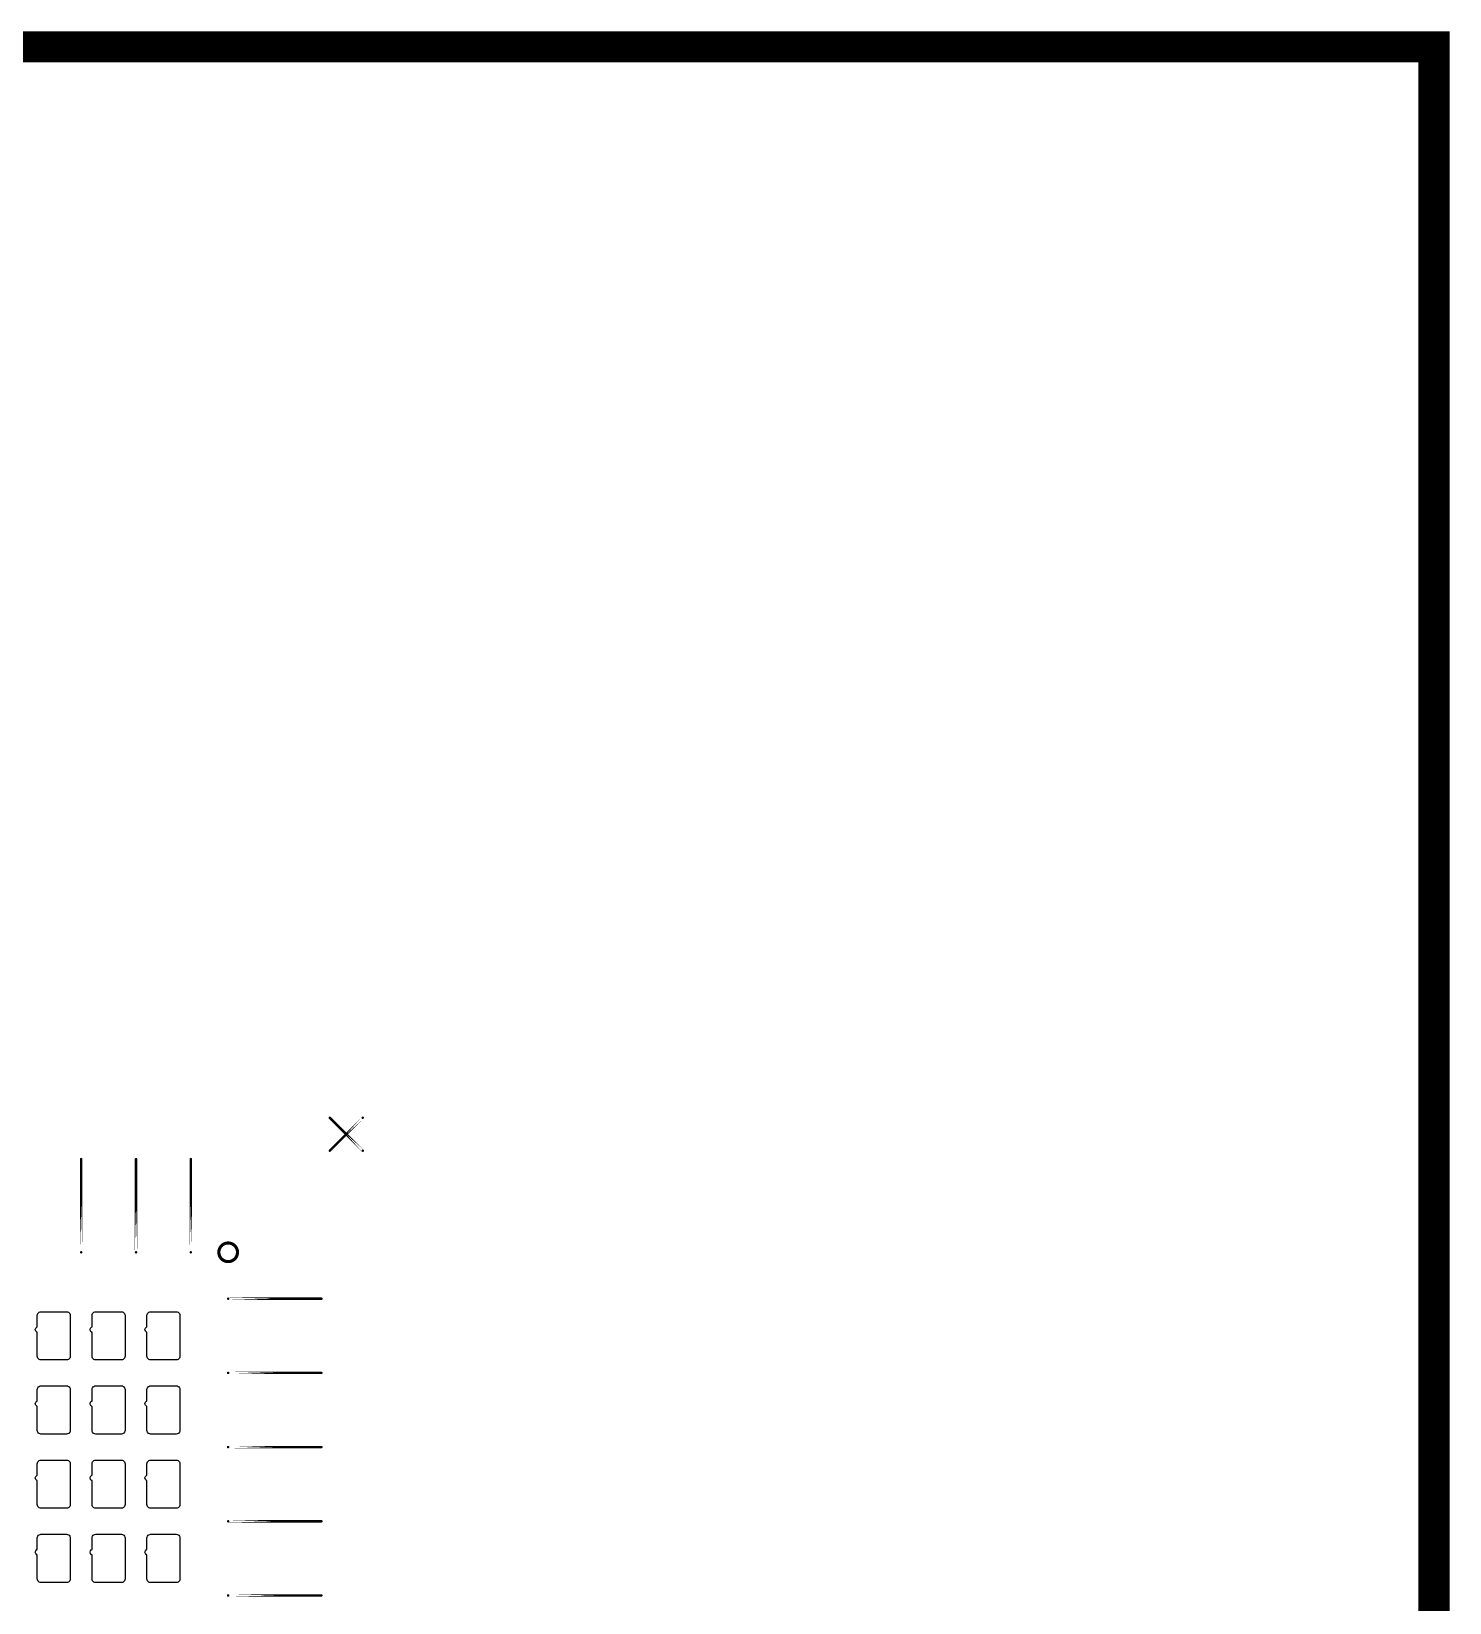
# Model space of a CAD drawing. Extents: x 11 to 212, y 11 to 212.
# Drawn here: x 166.1 to 211.7, y 161.1 to 211.7 of the extents above; entities that cross this region are included whole.
import ezdxf

# ---------------------------------------------------------------- set-up
doc = ezdxf.new("R2010")
doc.units = 0
doc.layers.get('0').update_dxf_attribs({"linetype": 'continuous'})
doc.layers.add('C2', color=7, linetype='continuous')

# ---------------------------------------------------------------- blocks, each defined once
blk = doc.blocks.new('cutlineendpoint')
at = {"const_width": 0.04}
blk.add_lwpolyline([(-0.02, 0, 1), (0.02, 0, 1)], format="xyb", close=True, dxfattribs=at)

msp = doc.modelspace()

# ---------------------------------------------------------------- linework, layer by layer
at = {"layer": 'C2'}
for points, const_width in [([(11.2, 211.2), (211.2, 211.2), (211.2, 11.2), (11.2, 11.2)], 1), ([(176.73, 176.73), (175.67, 175.67)], 0.08), ([(176.73, 175.67), (175.67, 176.73)], 0.08), ([(167.671, 172.4), (167.671, 175.4)], 0.08), ([(169.435, 172.4), (169.435, 175.4)], 0.08), ([(171.2, 172.4), (171.2, 175.4)], 0.08), ([(172.4, 170.906), (175.4, 170.906)], 0.08), ([(172.4, 168.518), (175.4, 168.518)], 0.08), ([(172.4, 166.129), (175.4, 166.129)], 0.08), ([(172.4, 163.741), (175.4, 163.741)], 0.08), ([(172.4, 161.353), (175.4, 161.353)], 0.08)]:
    msp.add_lwpolyline(points, close=True, dxfattribs=dict(at, const_width=const_width))
at = {"layer": 'C2', "const_width": 0.1}
msp.add_lwpolyline([(172.1, 172.4, 1), (172.7, 172.4, 1)], format="xyb", close=True, dxfattribs=at)
at = {"layer": 'C2'}
for points in [[(167.2, 170.488), (167.23, 170.484), (167.259, 170.472), (167.283, 170.454), (167.302, 170.429), (167.314, 170.401), (167.318, 170.371), (167.318, 169.053), (167.314, 169.022), (167.302, 168.994), (167.283, 168.97), (167.259, 168.951), (167.23, 168.939), (167.2, 168.935), (166.376, 168.935), (166.346, 168.939), (166.318, 168.951), (166.293, 168.97), (166.275, 168.994), (166.263, 169.022), (166.259, 169.053), (166.259, 169.826), (166.241, 169.83), (166.207, 169.865), (166.194, 169.912), (166.207, 169.959), (166.241, 169.993), (166.259, 169.998), (166.259, 170.371), (166.263, 170.401), (166.275, 170.429), (166.293, 170.454), (166.318, 170.472), (166.346, 170.484), (166.376, 170.488)], [(168.965, 170.488), (168.995, 170.484), (169.024, 170.472), (169.048, 170.454), (169.067, 170.429), (169.078, 170.401), (169.082, 170.371), (169.082, 169.053), (169.078, 169.022), (169.067, 168.994), (169.048, 168.97), (169.024, 168.951), (168.995, 168.939), (168.965, 168.935), (168.141, 168.935), (168.111, 168.939), (168.082, 168.951), (168.058, 168.97), (168.039, 168.994), (168.028, 169.022), (168.024, 169.053), (168.024, 169.826), (168.006, 169.83), (167.971, 169.865), (167.959, 169.912), (167.971, 169.959), (168.006, 169.993), (168.024, 169.998), (168.024, 170.371), (168.028, 170.401), (168.039, 170.429), (168.058, 170.454), (168.082, 170.472), (168.111, 170.484), (168.141, 170.488)], [(170.729, 170.488), (170.76, 170.484), (170.788, 170.472), (170.813, 170.454), (170.831, 170.429), (170.843, 170.401), (170.847, 170.371), (170.847, 169.053), (170.843, 169.022), (170.831, 168.994), (170.813, 168.97), (170.788, 168.951), (170.76, 168.939), (170.729, 168.935), (169.906, 168.935), (169.875, 168.939), (169.847, 168.951), (169.823, 168.97), (169.804, 168.994), (169.792, 169.022), (169.788, 169.053), (169.788, 169.826), (169.771, 169.83), (169.736, 169.865), (169.724, 169.912), (169.736, 169.959), (169.771, 169.993), (169.788, 169.998), (169.788, 170.371), (169.792, 170.401), (169.804, 170.429), (169.823, 170.454), (169.847, 170.472), (169.875, 170.484), (169.906, 170.488)], [(167.2, 168.1), (167.23, 168.096), (167.259, 168.084), (167.283, 168.066), (167.302, 168.041), (167.314, 168.013), (167.318, 167.982), (167.318, 166.665), (167.314, 166.634), (167.302, 166.606), (167.283, 166.582), (167.259, 166.563), (167.23, 166.551), (167.2, 166.547), (166.376, 166.547), (166.346, 166.551), (166.318, 166.563), (166.293, 166.582), (166.275, 166.606), (166.263, 166.634), (166.259, 166.665), (166.259, 167.437), (166.241, 167.442), (166.207, 167.476), (166.194, 167.524), (166.207, 167.571), (166.241, 167.605), (166.259, 167.61), (166.259, 167.982), (166.263, 168.013), (166.275, 168.041), (166.293, 168.066), (166.318, 168.084), (166.346, 168.096), (166.376, 168.1)], [(168.965, 168.1), (168.995, 168.096), (169.024, 168.084), (169.048, 168.066), (169.067, 168.041), (169.078, 168.013), (169.082, 167.982), (169.082, 166.665), (169.078, 166.634), (169.067, 166.606), (169.048, 166.582), (169.024, 166.563), (168.995, 166.551), (168.965, 166.547), (168.141, 166.547), (168.111, 166.551), (168.082, 166.563), (168.058, 166.582), (168.039, 166.606), (168.028, 166.634), (168.024, 166.665), (168.024, 167.437), (168.006, 167.442), (167.971, 167.476), (167.959, 167.524), (167.971, 167.571), (168.006, 167.605), (168.024, 167.61), (168.024, 167.982), (168.028, 168.013), (168.039, 168.041), (168.058, 168.066), (168.082, 168.084), (168.111, 168.096), (168.141, 168.1)], [(170.729, 168.1), (170.76, 168.096), (170.788, 168.084), (170.813, 168.066), (170.831, 168.041), (170.843, 168.013), (170.847, 167.982), (170.847, 166.665), (170.843, 166.634), (170.831, 166.606), (170.813, 166.582), (170.788, 166.563), (170.76, 166.551), (170.729, 166.547), (169.906, 166.547), (169.875, 166.551), (169.847, 166.563), (169.823, 166.582), (169.804, 166.606), (169.792, 166.634), (169.788, 166.665), (169.788, 167.437), (169.771, 167.442), (169.736, 167.476), (169.724, 167.524), (169.736, 167.571), (169.771, 167.605), (169.788, 167.61), (169.788, 167.982), (169.792, 168.013), (169.804, 168.041), (169.823, 168.066), (169.847, 168.084), (169.875, 168.096), (169.906, 168.1)], [(167.2, 165.712), (167.23, 165.708), (167.259, 165.696), (167.283, 165.677), (167.302, 165.653), (167.314, 165.625), (167.318, 165.594), (167.318, 164.276), (167.314, 164.246), (167.302, 164.218), (167.283, 164.193), (167.259, 164.175), (167.23, 164.163), (167.2, 164.159), (166.376, 164.159), (166.346, 164.163), (166.318, 164.175), (166.293, 164.193), (166.275, 164.218), (166.263, 164.246), (166.259, 164.276), (166.259, 165.049), (166.241, 165.054), (166.207, 165.088), (166.194, 165.135), (166.207, 165.182), (166.241, 165.217), (166.259, 165.222), (166.259, 165.594), (166.263, 165.625), (166.275, 165.653), (166.293, 165.677), (166.318, 165.696), (166.346, 165.708), (166.376, 165.712)], [(168.965, 165.712), (168.995, 165.708), (169.024, 165.696), (169.048, 165.677), (169.067, 165.653), (169.078, 165.625), (169.082, 165.594), (169.082, 164.276), (169.078, 164.246), (169.067, 164.218), (169.048, 164.193), (169.024, 164.175), (168.995, 164.163), (168.965, 164.159), (168.141, 164.159), (168.111, 164.163), (168.082, 164.175), (168.058, 164.193), (168.039, 164.218), (168.028, 164.246), (168.024, 164.276), (168.024, 165.049), (168.006, 165.054), (167.971, 165.088), (167.959, 165.135), (167.971, 165.182), (168.006, 165.217), (168.024, 165.222), (168.024, 165.594), (168.028, 165.625), (168.039, 165.653), (168.058, 165.677), (168.082, 165.696), (168.111, 165.708), (168.141, 165.712)], [(170.729, 165.712), (170.76, 165.708), (170.788, 165.696), (170.813, 165.677), (170.831, 165.653), (170.843, 165.625), (170.847, 165.594), (170.847, 164.276), (170.843, 164.246), (170.831, 164.218), (170.813, 164.193), (170.788, 164.175), (170.76, 164.163), (170.729, 164.159), (169.906, 164.159), (169.875, 164.163), (169.847, 164.175), (169.823, 164.193), (169.804, 164.218), (169.792, 164.246), (169.788, 164.276), (169.788, 165.049), (169.771, 165.054), (169.736, 165.088), (169.724, 165.135), (169.736, 165.182), (169.771, 165.217), (169.788, 165.222), (169.788, 165.594), (169.792, 165.625), (169.804, 165.653), (169.823, 165.677), (169.847, 165.696), (169.875, 165.708), (169.906, 165.712)], [(167.2, 163.324), (167.23, 163.32), (167.259, 163.308), (167.283, 163.289), (167.302, 163.265), (167.314, 163.236), (167.318, 163.206), (167.318, 161.888), (167.314, 161.858), (167.302, 161.829), (167.283, 161.805), (167.259, 161.786), (167.23, 161.775), (167.2, 161.771), (166.376, 161.771), (166.346, 161.775), (166.318, 161.786), (166.293, 161.805), (166.275, 161.829), (166.263, 161.858), (166.259, 161.888), (166.259, 162.661), (166.241, 162.666), (166.207, 162.7), (166.194, 162.747), (166.207, 162.794), (166.241, 162.829), (166.259, 162.833), (166.259, 163.206), (166.263, 163.236), (166.275, 163.265), (166.293, 163.289), (166.318, 163.308), (166.346, 163.32), (166.376, 163.324)], [(168.965, 163.324), (168.995, 163.32), (169.024, 163.308), (169.048, 163.289), (169.067, 163.265), (169.078, 163.236), (169.082, 163.206), (169.082, 161.888), (169.078, 161.858), (169.067, 161.829), (169.048, 161.805), (169.024, 161.786), (168.995, 161.775), (168.965, 161.771), (168.141, 161.771), (168.111, 161.775), (168.082, 161.786), (168.058, 161.805), (168.039, 161.829), (168.028, 161.858), (168.024, 161.888), (168.024, 162.661), (168.006, 162.666), (167.971, 162.7), (167.959, 162.747), (167.971, 162.794), (168.006, 162.829), (168.024, 162.833), (168.024, 163.206), (168.028, 163.236), (168.039, 163.265), (168.058, 163.289), (168.082, 163.308), (168.111, 163.32), (168.141, 163.324)], [(170.729, 163.324), (170.76, 163.32), (170.788, 163.308), (170.813, 163.289), (170.831, 163.265), (170.843, 163.236), (170.847, 163.206), (170.847, 161.888), (170.843, 161.858), (170.831, 161.829), (170.813, 161.805), (170.788, 161.786), (170.76, 161.775), (170.729, 161.771), (169.906, 161.771), (169.875, 161.775), (169.847, 161.786), (169.823, 161.805), (169.804, 161.829), (169.792, 161.858), (169.788, 161.888), (169.788, 162.661), (169.771, 162.666), (169.736, 162.7), (169.724, 162.747), (169.736, 162.794), (169.771, 162.829), (169.788, 162.833), (169.788, 163.206), (169.792, 163.236), (169.804, 163.265), (169.823, 163.289), (169.847, 163.308), (169.875, 163.32), (169.906, 163.324)]]:
    msp.add_lwpolyline(points, close=True, dxfattribs=at)

# ---------------------------------------------------------------- block references
for p in [(175.67, 176.73), (176.73, 176.73), (175.67, 175.67), (176.73, 175.67), (167.671, 175.4), (169.435, 175.4), (171.2, 175.4), (167.671, 172.4), (169.435, 172.4), (171.2, 172.4), (172.4, 170.906), (175.4, 170.906), (172.4, 168.518), (175.4, 168.518), (172.4, 166.129), (175.4, 166.129), (172.4, 163.741), (175.4, 163.741), (172.4, 161.353), (175.4, 161.353)]:
    msp.add_blockref('cutlineendpoint', p, dxfattribs=at)

doc.saveas('drawing.dxf')
